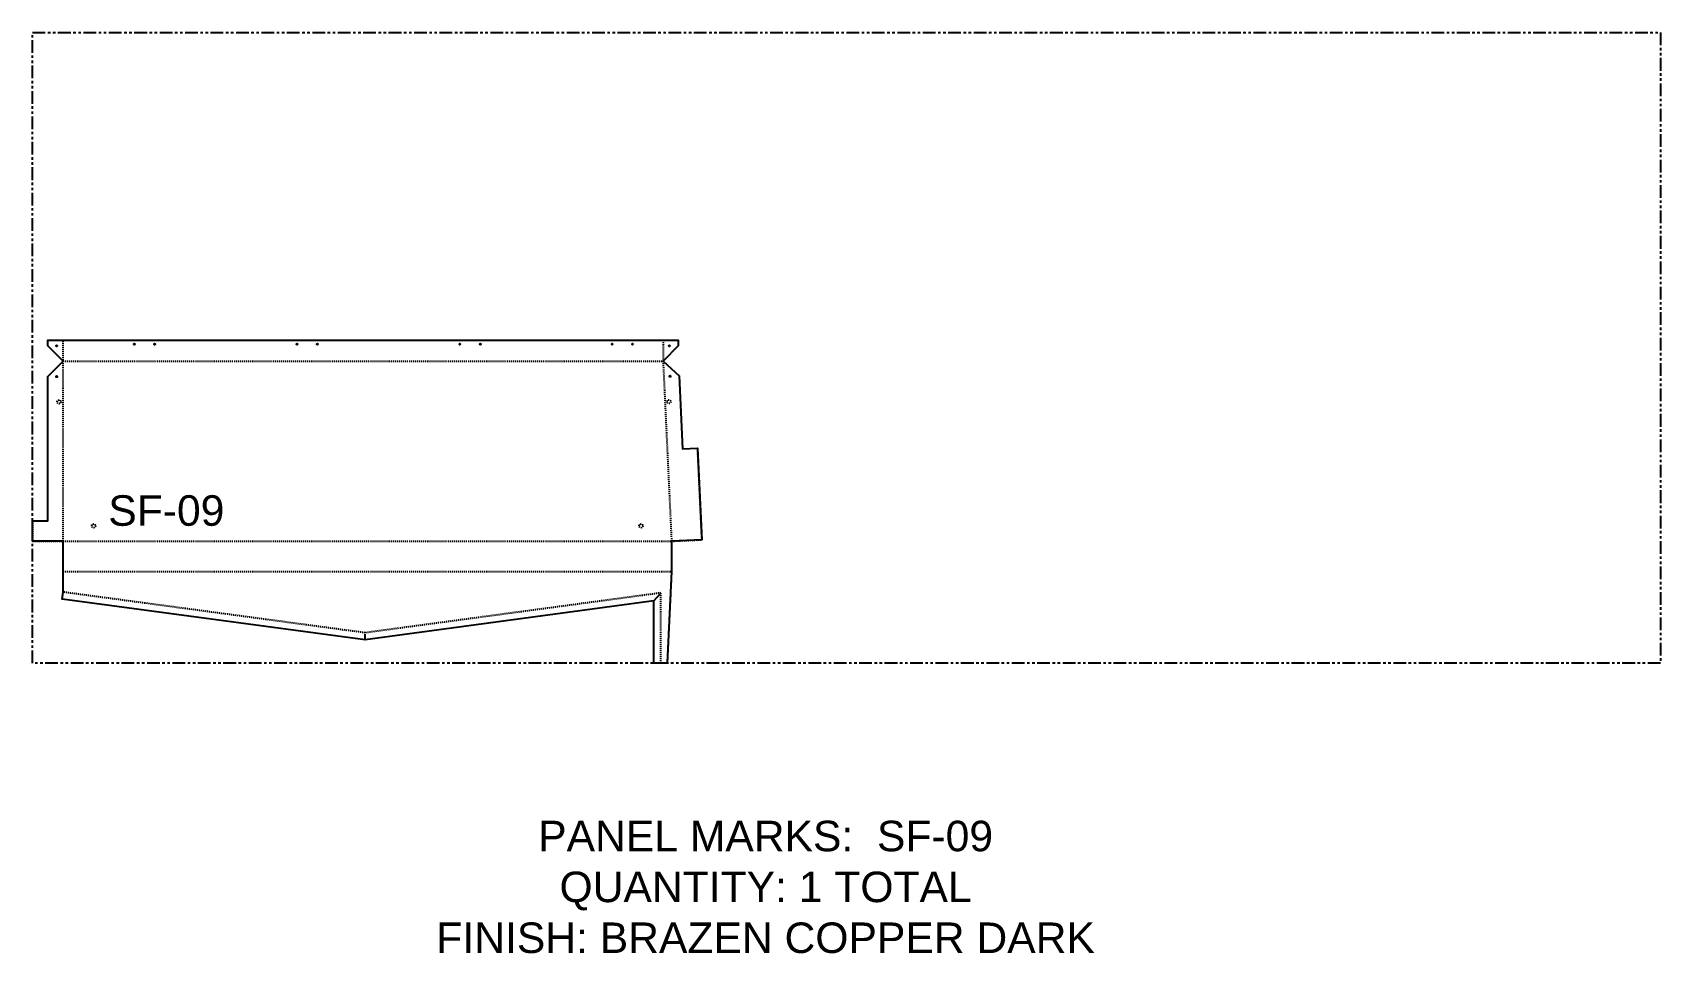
# Model space of a CAD drawing. Header units: inches. Extents: x 0 to 160, y -29 to 62.
import ezdxf

# ---------------------------------------------------------------- set-up
doc = ezdxf.new("R2010")
doc.units = ezdxf.units.IN
doc.header["$MEASUREMENT"] = 0
doc.linetypes.add('HIDDEN', pattern=[0.375, 0.25, -0.125])
doc.linetypes.add('PHANTOM', pattern=[2.5, 1.25, -0.25, 0.25, -0.25, 0.25, -0.25])
for name, color, linetype in [('CUT', 7, 'Continuous'), ('HOLES', 6, 'Continuous'), ('RELIEF', 82, 'Continuous'), ('ROUT', 1, 'HIDDEN'), ('SHEET', 5, 'PHANTOM'), ('TEXT', 2, 'PHANTOM'), ('WEEPS', 3, 'HIDDEN')]:
    doc.layers.add(name, color=color, linetype=linetype)
doc.styles.get("Standard").update_dxf_attribs({"font": 'arial.ttf'})

msp = doc.modelspace()

# ---------------------------------------------------------------- linework, layer by layer
at = {"layer": 'CUT', "ltscale": 0.25}
msp.add_lwpolyline([(3, 6.99), (3, 12), (0, 12), (0, 14.01), (1.5, 14.01), (1.5, 28.19), (3, 29.69), (1.5, 31.19), (1.5, 31.75), (63.47, 31.75), (63.47, 31.19), (61.97, 29.69), (63.54, 28.26), (63.87, 21.07), (65.37, 21.14), (65.79, 12.14), (62.8, 12), (62.8, 9), (62.37, 0), (61.06, 0), (61.06, 6.12), (32.69, 2.3), (2.91, 6.31)], close=True, dxfattribs=at)
at = {"layer": 'HOLES', "ltscale": 0.25}
for centre in [(2.37, 31.2), (10, 31.37), (12, 31.37), (26, 31.37), (28, 31.37), (42, 31.37), (44, 31.37), (56.97, 31.37), (58.97, 31.37), (62.59, 31.2), (2.37, 28.18), (62.66, 28.21)]:
    msp.add_circle(centre, 0.0625, dxfattribs=at)
at = {"layer": 'RELIEF'}
for p, q in [((61.06, 6.12), (61.67, 6.81)), ((32.69, 2.3), (32.69, 2.87))]:
    msp.add_line(p, q, dxfattribs=at)
at = {"layer": 'ROUT', "ltscale": 0.25}
for p, q in [((3, 29.69), (61.97, 29.69)), ((3, 9), (62.8, 9))]:
    msp.add_line(p, q, dxfattribs=at)
for points in [[(61.75, 0), (61.75, 6.91), (32.69, 2.99), (3, 6.99), (3, 31.75)], [(61.97, 31.75), (61.97, 29.69), (62.8, 12), (62.8, 9), (62.37, 0)], [(0, 14.01), (0, 12), (62.8, 12), (65.79, 12.14), (65.37, 21.14)]]:
    msp.add_lwpolyline(points, dxfattribs=at)
at = {"layer": 'SHEET'}
msp.add_lwpolyline([(0, 62), (160, 62), (160, 0), (0, 0)], close=True, dxfattribs=at)
at = {"layer": 'WEEPS', "ltscale": 0.25}
for centre in [(2.59, 25.69), (62.56, 25.71), (6, 13.5), (59.8, 13.5)]:
    msp.add_circle(centre, 0.188, dxfattribs=at)

# ---------------------------------------------------------------- texts
at = {"layer": 'TEXT', "char_height": 3, "attachment_point": 5}
for s, width, insert in [('SF-09', 14.5192, (13.15, 14.99)), ('PANEL MARKS:  SF-09\\PQUANTITY: 1 TOTAL\\PFINISH: BRAZEN COPPER DARK', 199.7409, (72.05, -22.01))]:
    msp.add_mtext_dynamic_manual_height_columns(s, width=width, gutter_width=1, heights=[0], dxfattribs=dict(at, insert=insert))

doc.saveas('drawing.dxf')
